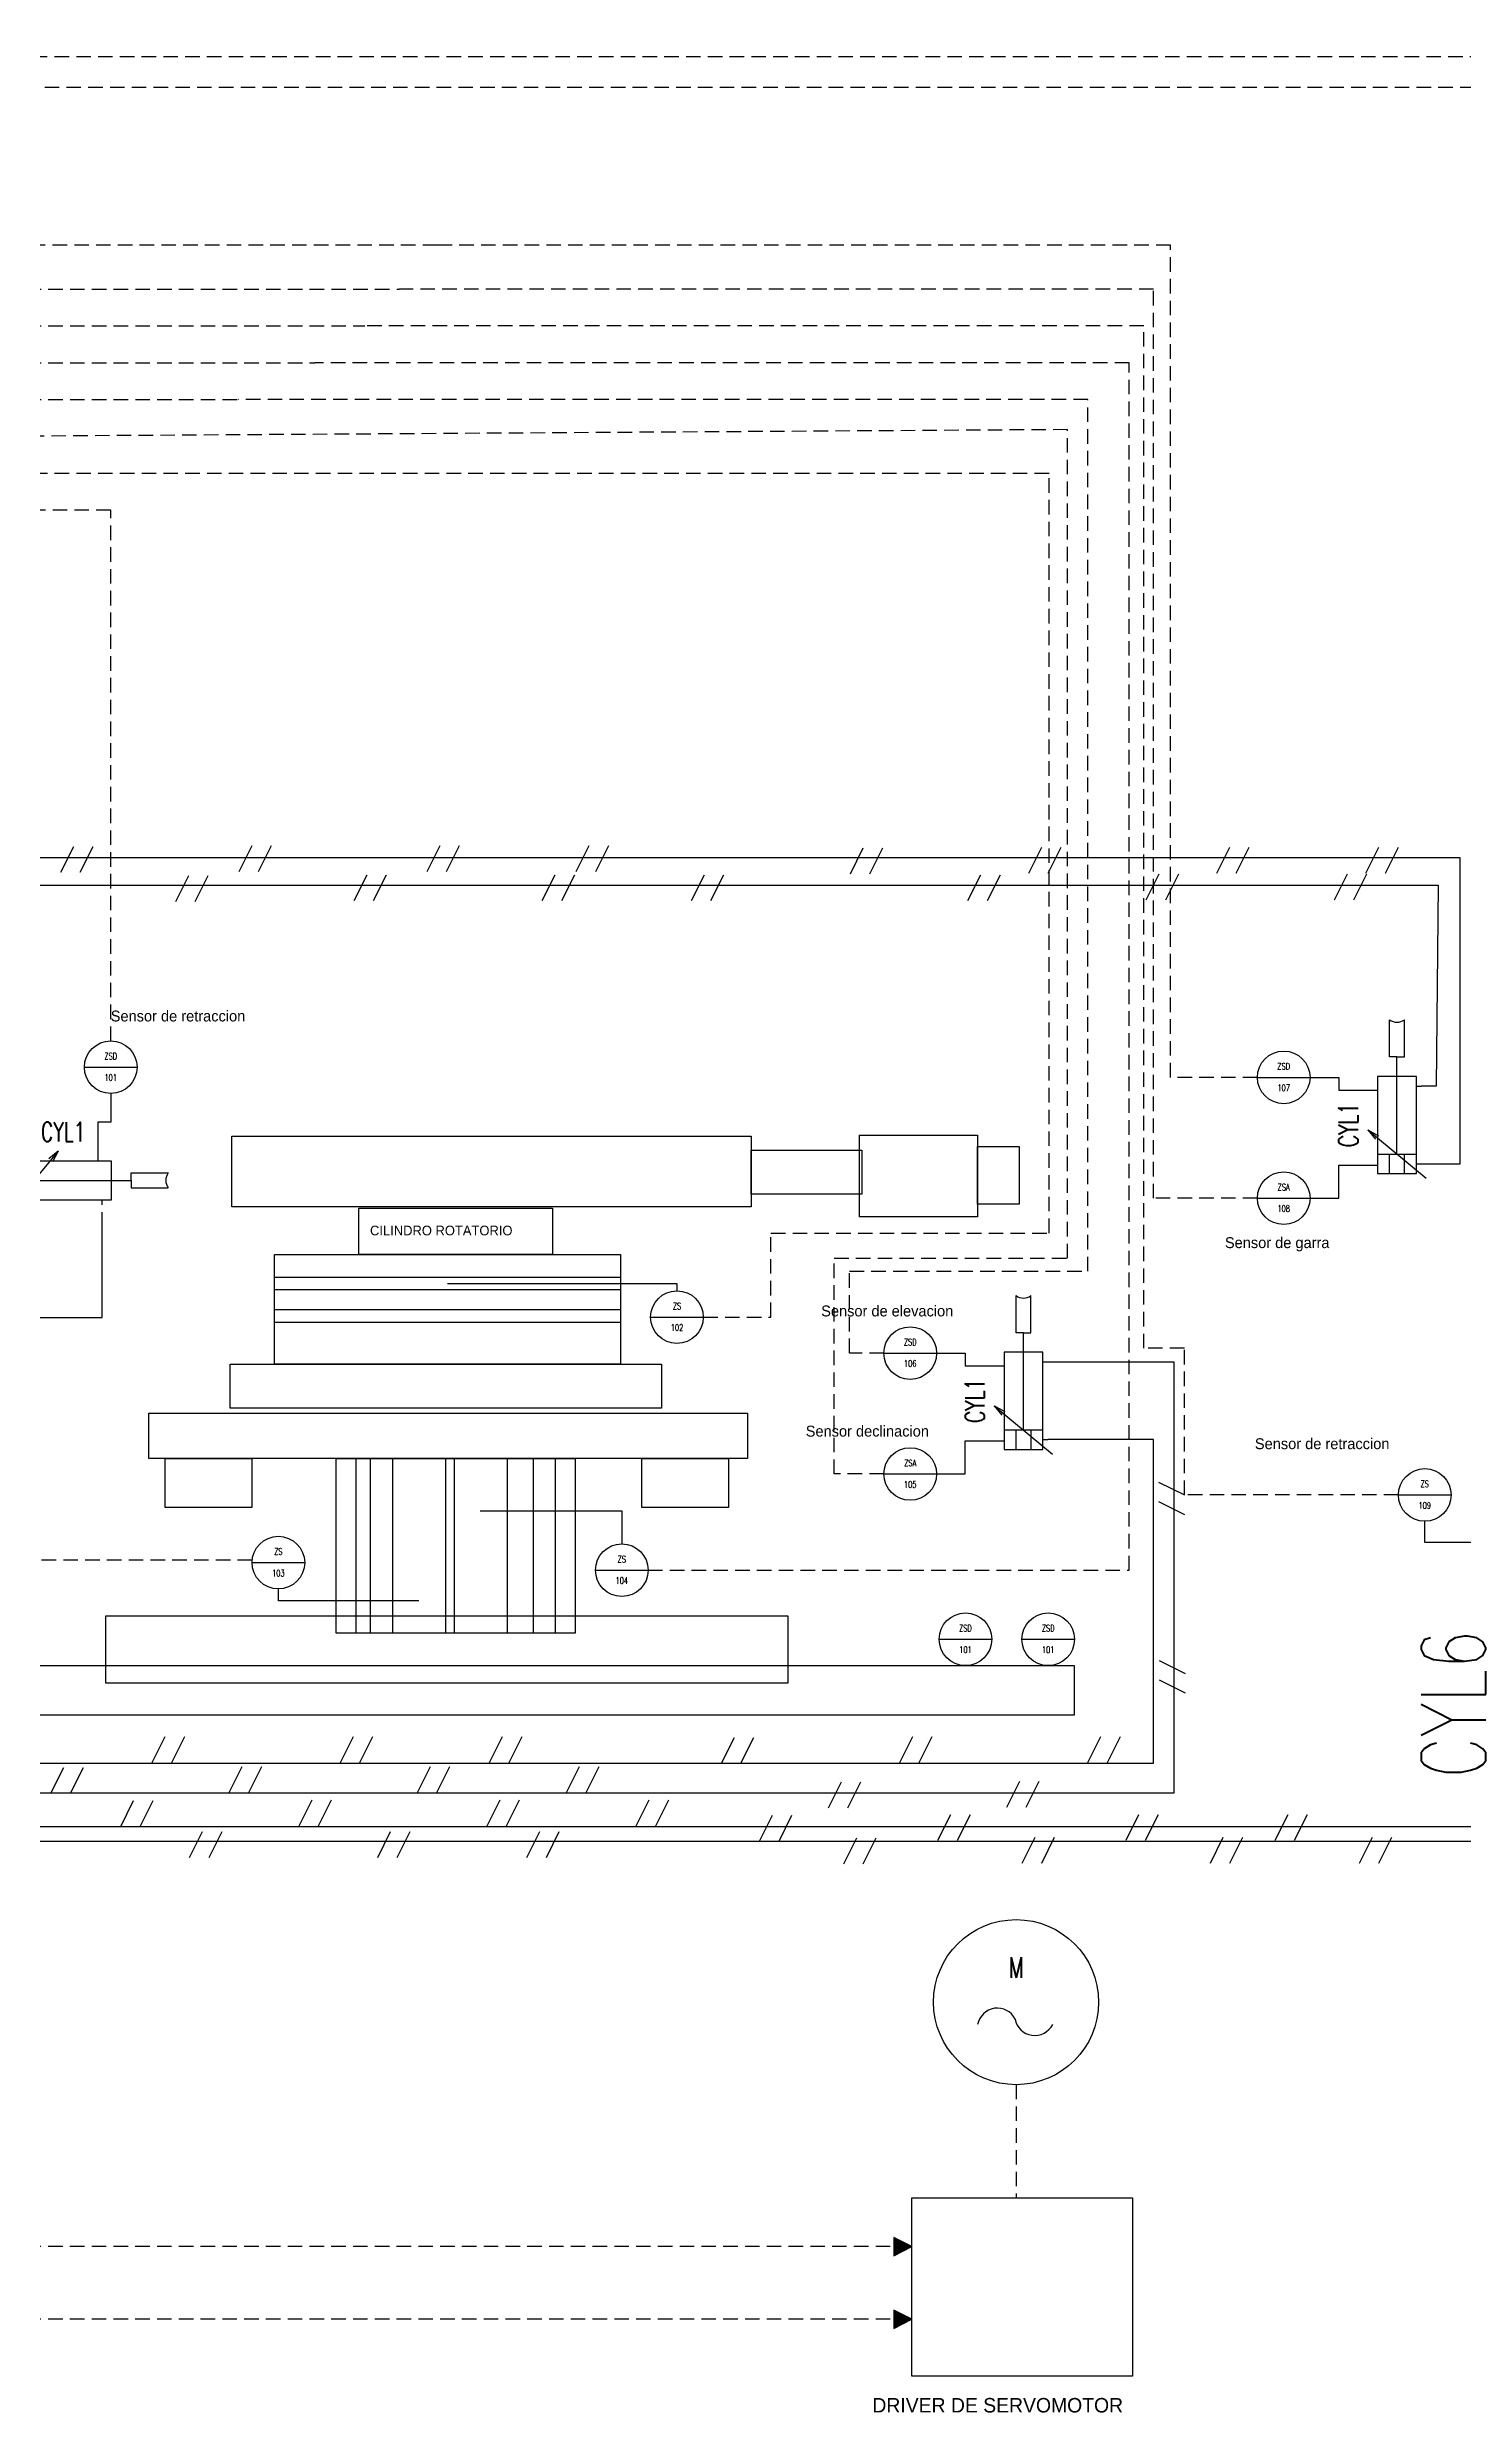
# Model space of a CAD drawing. Header units: inches. Extents: x 190 to 1584, y -339 to -30.
# Drawn here: x 641.8 to 690.6, y -130.5 to -49 of the extents above; entities that cross this region are included whole.
import ezdxf
from ezdxf.enums import TextEntityAlignment as Align

# ---------------------------------------------------------------- set-up
doc = ezdxf.new("R2010")
doc.units = ezdxf.units.IN
doc.header["$MEASUREMENT"] = 0
doc.linetypes.add('DASHED', pattern=[0.75, 0.5, -0.25])
for name, color, linetype in [('025', 1, 'Continuous'), ('GRN_0.5mm^2', 3, 'DASHED'), ('SYMS', 7, 'Continuous'), ('TAGS', 51, 'Continuous')]:
    doc.layers.add(name, color=color, linetype=linetype)
doc.styles.add('WD', font='romans.shx')

# ---------------------------------------------------------------- blocks, each defined once
blk = doc.blocks.new('VAT1_ROTARY_ACTUATOR')
for p, q in [((-0.0313, -0.0625), (-0.0313, 0.1875)), ((-0.0938, 0.125), (-0.0313, 0.1562)), ((-0.0313, 0.0938), (-0.0938, 0.125)), ((-0.0313, 0.125), (0, 0.125)), ((-0.0313, -0.0313), (-0.0938, 0)), ((-0.0938, 0), (-0.0313, 0.0312)), ((-0.0313, 0), (0, 0))]:
    blk.add_line(p, q)
blk.add_arc((0.004, 0.0625), 0.1299, 105.7477, 254.2523)
at = {"style": 'WD', "width": 0.7}
for tag, p in [('INST', (-0.1875, 0.5)), ('LOC', (-0.1875, 0.3438)), ('TAG1', (-0.1875, 0.1875)), ('DESC1', (-0.1875, -0.1875)), ('DESC2', (-0.1875, -0.3438)), ('DESC3', (-0.1875, -0.5)), ('WDTAGALT', (-0.1875, -0.6562))]:
    blk.add_attdef(tag, text='', height=0.125, dxfattribs=at).set_placement(p, align=Align.RIGHT)
at = {"style": 'WD'}
for tag, p, height, flags in [('WDBLKNAM', (-0.0635, 0.375), 0.01, 9), ('FAMILY', (-0.0625, 0.3438), 0.005, 9), ('X1TERM02', (0, 0.125), 0.005, 1), ('WDTYPE', (0.0625, 0.0625), 0.01, 1), ('X1TERM01', (0, 0), 0.005, 1)]:
    blk.add_attdef(tag, p, '', height=height, dxfattribs=dict(at, flags=flags))
at = {"linetype": 'Continuous', "style": 'WD', "flags": 9}
for tag, p in [('CAT', (-0.0625, 0.3125)), ('MFG', (-0.0625, 0.2812)), ('ASSYCODE', (-0.0625, 0.25))]:
    blk.add_attdef(tag, p, '', height=0.005, dxfattribs=at)
at = {"style": 'WD', "width": 0.7}
for tag, p, height in [('TERM02', (0.0312, 0.1562), 0.0625), ('TERM01', (0.0312, -0.0938), 0.0625), ('RATING1', (-0.0313, -0.2812), 0.125)]:
    blk.add_attdef(tag, p, '', height=height, dxfattribs=at)
at = {"style": 'WD'}
blk.add_attdef('XREF', text='', height=0.0625, dxfattribs=at).set_placement((-0.2188, 0.0312), align=Align.RIGHT)
blk = doc.blocks.new('HIN1_INFRONT_MAIN')
at = {"ltscale": 0.127}
blk.add_line((-0.5, 0), (0.5, 0), dxfattribs=at)
at = {"ltscale": 3.2258}
blk.add_circle((0, 0), 0.5, dxfattribs=at)
at = {"style": 'WD', "width": 0.7}
for tag, height, p in [('INST', 0.125, (-0.481, 0.455)), ('TERM01', 0.0625, (-0.524, 0.018)), ('LOC', 0.125, (-0.481, 0.293))]:
    blk.add_attdef(tag, text='', height=height, dxfattribs=at).set_placement(p, align=Align.RIGHT)
for tag, p, height in [('X2TERM04', (0, 0.5), 0.005), ('TERM04', (0.021, 0.531), 0.0625), ('X4TERM01', (-0.5, 0), 0.005), ('X1TERM03', (0.5, 0), 0.005), ('TERM03', (0.522, 0.018), 0.0625), ('RATING1', (0.513, -0.162), 0.125), ('DESC1', (0.513, -0.321), 0.125), ('DESC2', (0.513, -0.51), 0.125), ('X8TERM02', (0, -0.5), 0.005), ('TERM02', (0.023, -0.581), 0.0625), ('WDTAGALT', (0.513, -0.866), 0.125), ('DESC3', (0.513, -0.691), 0.125)]:
    blk.add_attdef(tag, p, '', height=height, dxfattribs=at)
for tag, p in [('TAG1_PART1', (0, 0.147)), ('TAG1_PART2', (0, -0.26))]:
    blk.add_attdef(tag, text='', height=0.125, dxfattribs=at).set_placement(p, align=Align.CENTER)
blk.add_attdef('XREF', text='', height=0.0625, rotation=0.0625, dxfattribs=at).set_placement((0.546, 0.412), align=Align.TOP_CENTER)
at = {"style": 'WD', "width": 0.7, "flags": 1}
for tag, p in [('WDTYPE', (-0.535, -0.17)), ('CAT', (-0.546, -0.253)), ('MFG', (-0.544, -0.28)), ('FAMILY', (-0.537, -0.223)), ('ASSYCODE', (-0.525, -0.306))]:
    blk.add_attdef(tag, text='', height=0.01, dxfattribs=at).set_placement(p, align=Align.CENTER)
blk = doc.blocks.new('VCY1_SGL_VAR_CUSH')
for p, q in [((0.218, 0.344), (0.158, 0.295)), ((0.218, 0.344), (0.181, 0.275)), ((0.562, 0.281), (-0.063, 0.281)), ((-0.063, 0.281), (-0.063, 0.031)), ((-0.063, 0.203), (0.062, 0.203)), ((0.062, 0.281), (0.062, 0.031)), ((0.062, 0.156), (0.688, 0.156)), ((0.562, 0.031), (0.562, 0.281)), ((0.062, 0.109), (-0.063, 0.109)), ((-0.063, 0.031), (0.562, 0.031)), ((0, 0.031), (0, 0)), ((0.5, 0.031), (0.5, 0))]:
    blk.add_line(p, q)
blk.add_lwpolyline([(0.218, 0.344), (-0.093, -0.031), (-0.093, -0.031)])
at = {"style": 'WD', "width": 0.7}
for tag, p in [('INST', (0.25, 0.719)), ('LOC', (0.25, 0.562)), ('TAG1', (0.25, 0.406))]:
    blk.add_attdef(tag, text='', height=0.125, dxfattribs=at).set_placement(p, align=Align.CENTER)
for tag, p in [('DESC1', (-0.156, 0.156)), ('DESC2', (-0.156, 0)), ('DESC3', (-0.156, -0.156)), ('WDTAGALT', (-0.156, -0.312))]:
    blk.add_attdef(tag, text='', height=0.125, dxfattribs=at).set_placement(p, align=Align.RIGHT)
at = {"style": 'WD'}
for tag, p, height, flags in [('WDBLKNAM', (0.374, 0.281), 0.01, 9), ('FAMILY', (0.383, 0.251), 0.01, 9), ('X8TERM01', (0, 0), 0.005, 1), ('WDTYPE', (0.062, 0.062), 0.01, 1), ('X8TERM02', (0.5, 0), 0.005, 1)]:
    blk.add_attdef(tag, p, '', height=height, dxfattribs=dict(at, flags=flags))
at = {"linetype": 'Continuous', "style": 'WD', "flags": 9}
for tag, p in [('ASSYCODE', (0.408, 0.17)), ('MFG', (0.406, 0.188)), ('CAT', (0.408, 0.207))]:
    blk.add_attdef(tag, text='', height=0.01, dxfattribs=at).set_placement(p, align=Align.CENTER)
at = {"style": 'WD'}
blk.add_attdef('XREF', (0.656, 0.219), '', height=0.0625, dxfattribs=at)
at = {"style": 'WD', "width": 0.7}
for tag, p, height in [('RATING1', (0.688, 0), 0.125), ('TERM01', (0.031, -0.094), 0.0625), ('TERM02', (0.531, -0.094), 0.0625)]:
    blk.add_attdef(tag, p, '', height=height, dxfattribs=at)
blk = doc.blocks.new('HIN1_FIELD_MOUNT')
at = {"ltscale": 3.2258}
blk.add_circle((0, 0), 0.5, dxfattribs=at)
at = {"style": 'WD', "width": 0.7}
for tag, height, p in [('INST', 0.125, (-0.454, 0.471)), ('LOC', 0.125, (-0.454, 0.309)), ('TERM01', 0.0625, (-0.524, 0.018))]:
    blk.add_attdef(tag, text='', height=height, dxfattribs=at).set_placement(p, align=Align.RIGHT)
for tag, p, height in [('TERM04', (0.021, 0.531), 0.0625), ('X2TERM04', (0, 0.5), 0.005), ('X4TERM01', (-0.5, 0), 0.005), ('X1TERM03', (0.5, 0), 0.005), ('TERM03', (0.522, 0.018), 0.0625), ('RATING1', (0.513, -0.159), 0.125), ('DESC1', (0.513, -0.318), 0.125), ('DESC2', (0.513, -0.508), 0.125), ('X8TERM02', (0, -0.5), 0.005), ('TERM02', (0.023, -0.581), 0.0625), ('DESC3', (0.513, -0.688), 0.125), ('WDTAGALT', (0.513, -0.863), 0.125)]:
    blk.add_attdef(tag, p, '', height=height, dxfattribs=at)
blk.add_attdef('XREF', text='', height=0.0625, rotation=0.0625, dxfattribs=at).set_placement((0.546, 0.412), align=Align.TOP_CENTER)
for tag, p in [('TAG1_PART1', (0, 0.147)), ('TAG1_PART2', (0, -0.26))]:
    blk.add_attdef(tag, text='', height=0.125, dxfattribs=at).set_placement(p, align=Align.CENTER)
at = {"style": 'WD', "width": 0.7, "flags": 1}
for tag, p in [('WDTYPE', (-0.535, -0.17)), ('CAT', (-0.546, -0.253)), ('MFG', (-0.544, -0.28)), ('FAMILY', (-0.537, -0.223)), ('ASSYCODE', (-0.525, -0.306))]:
    blk.add_attdef(tag, text='', height=0.01, dxfattribs=at).set_placement(p, align=Align.CENTER)
blk = doc.blocks.new('HFA1_FLOW_ARROW_DWN_P')
blk.add_hatch(color=256).paths.add_polyline_path([(0.0625, 0.125), (-0.0625, 0.125), (0, 0)])
blk.add_lwpolyline([(-0.0625, 0.125), (0, 0), (0.0625, 0.125)], close=True)
at = {"style": 'WD', "flags": 1}
for tag, p in [('X2TERM01', (0, 0.125)), ('X8TERM01', (0, 0))]:
    blk.add_attdef(tag, p, '', height=0.0075, dxfattribs=at)

msp = doc.modelspace()

# ---------------------------------------------------------------- linework, layer by layer
for p, q in [((688.065, -83.776), (688.065, -82.496)), ((688.577, -83.776), (688.577, -82.496)), ((688.321, -83.776), (688.065, -83.776)), ((688.321, -83.776), (688.577, -83.776)), ((685.328, -84.478), (686.319, -84.478)), ((686.319, -84.478), (686.319, -84.919)), ((644.022, -85.034), (644.022, -86.025)), ((686.319, -84.919), (687.652, -84.919)), ((644.022, -86.025), (643.58, -86.025)), ((643.58, -86.025), (643.58, -87.358)), ((644.723, -88.027), (644.723, -87.771)), ((644.723, -87.771), (646.003, -87.771)), ((686.319, -87.79), (686.319, -87.5)), ((686.319, -87.5), (687.652, -87.5)), ((686.319, -88.64), (686.319, -87.79)), ((644.723, -88.027), (644.723, -88.283)), ((644.723, -88.283), (646.003, -88.283)), ((685.328, -88.64), (686.319, -88.64)), ((675.202, -93.275), (675.202, -91.995)), ((675.714, -93.275), (675.714, -91.995)), ((675.458, -93.275), (675.202, -93.275)), ((675.458, -93.275), (675.714, -93.275)), ((672.465, -93.977), (673.456, -93.977)), ((673.456, -93.977), (673.456, -94.418)), ((673.456, -94.418), (674.789, -94.418)), ((673.456, -97.289), (673.456, -96.999)), ((673.456, -96.999), (674.789, -96.999)), ((673.456, -98.139), (673.456, -97.289)), ((672.465, -98.139), (673.456, -98.139))]:
    msp.add_line(p, q)
at = {"color": 1}
for points in [[(689.157, -87.456), (690.495, -87.456), (690.495, -78.643), (690.495, -76.92), (618.706, -76.92)], [(618.706, -77.86), (689.741, -77.86), (689.673, -84.779), (689.157, -84.779)]]:
    msp.add_lwpolyline(points, dxfattribs=at)
for points in [[(688.065, -82.496, 0.330259), (688.577, -82.496)], [(646.003, -87.771, 0.330259), (646.003, -88.283)], [(675.202, -91.995, 0.330259), (675.714, -91.995)]]:
    msp.add_lwpolyline(points, format="xyb")
for points in [[(648.19, -86.509), (666.082, -86.509), (666.082, -88.935), (648.19, -88.935)], [(666.082, -86.986), (669.895, -86.986), (669.895, -88.502), (666.082, -88.502)], [(669.808, -86.466), (673.88, -86.466), (673.88, -89.282), (669.808, -89.282)], [(673.88, -86.856), (675.31, -86.856), (675.31, -88.849), (673.88, -88.849)], [(652.565, -88.979), (659.237, -88.979), (659.237, -90.582), (652.565, -90.582)], [(649.663, -90.582), (661.577, -90.582), (661.577, -94.359), (649.663, -94.359)], [(649.663, -91.361), (661.577, -91.361), (661.577, -91.795), (649.663, -91.795)], [(649.663, -92.47), (661.577, -92.47), (661.577, -92.921), (649.663, -92.921)], [(648.136, -94.359), (662.996, -94.359), (662.996, -95.875), (648.136, -95.875)], [(645.331, -96.04), (665.952, -96.04), (665.952, -97.6), (645.331, -97.6)], [(645.894, -97.6), (648.883, -97.6), (648.883, -99.289), (645.894, -99.289)], [(651.786, -97.6), (660.017, -97.6), (660.017, -103.622), (651.786, -103.622)], [(652.479, -97.6), (652.955, -97.6), (652.955, -103.622), (652.479, -103.622)], [(653.735, -97.6), (655.555, -97.6), (655.555, -103.622), (653.735, -103.622)], [(655.858, -97.6), (657.678, -97.6), (657.678, -103.622), (655.858, -103.622)], [(658.587, -97.6), (659.324, -97.6), (659.324, -103.622), (658.587, -103.622)], [(662.313, -97.6), (665.302, -97.6), (665.302, -99.289), (662.313, -99.289)], [(643.853, -103.021), (667.338, -103.021), (667.338, -105.339), (643.853, -105.339)], [(615.993, -104.739), (677.203, -104.739), (677.203, -106.442), (615.993, -106.442)], [(671.618, -123.071), (679.214, -123.071), (679.214, -129.214), (671.618, -129.214)]]:
    msp.add_lwpolyline(points, close=True)
for points in [[(655.62, -91.578), (663.524, -91.578), (663.524, -91.83)], [(656.751, -99.405), (661.624, -99.405), (661.624, -100.545)], [(692.534, -100.494), (689.28, -100.494), (689.28, -99.768)], [(654.629, -102.505), (649.795, -102.505), (649.795, -102.099)]]:
    msp.add_lwpolyline(points)
for centre, start, end in [((674.558, -117.223), 26.7606, 169.8907), ((675.85, -116.792), 190.1093, 333.2394)]:
    msp.add_arc(centre, 0.688, start, end)
at = {"layer": '025'}
for p, q in [((642.298, -77.415), (642.745, -76.521)), ((642.968, -77.415), (643.415, -76.521)), ((648.441, -77.387), (648.888, -76.493)), ((649.111, -77.387), (649.558, -76.493)), ((654.92, -77.387), (655.366, -76.493)), ((655.59, -77.387), (656.037, -76.493)), ((660.058, -77.387), (660.505, -76.493)), ((660.728, -77.387), (661.175, -76.493)), ((669.496, -77.471), (669.943, -76.577)), ((670.166, -77.471), (670.613, -76.577)), ((675.64, -77.443), (676.086, -76.549)), ((676.31, -77.443), (676.756, -76.549)), ((682.118, -77.443), (682.565, -76.549)), ((682.788, -77.443), (683.235, -76.549)), ((687.256, -77.443), (687.703, -76.549)), ((687.926, -77.443), (688.373, -76.549)), ((646.263, -78.42), (646.71, -77.526)), ((646.933, -78.42), (647.38, -77.526)), ((652.406, -78.392), (652.853, -77.498)), ((653.077, -78.392), (653.523, -77.498)), ((658.885, -78.392), (659.332, -77.498)), ((659.555, -78.392), (660.002, -77.498)), ((664.023, -78.392), (664.47, -77.498)), ((664.693, -78.392), (665.14, -77.498)), ((673.545, -78.392), (673.992, -77.498)), ((674.215, -78.392), (674.662, -77.498)), ((679.689, -78.364), (680.135, -77.471)), ((680.359, -78.364), (680.806, -77.471)), ((686.167, -78.364), (686.614, -77.471)), ((686.837, -78.364), (687.284, -77.471)), ((680.107, -98.415), (681.001, -98.862)), ((680.107, -99.085), (681.001, -99.532)), ((680.135, -104.558), (681.029, -105.005)), ((680.135, -105.228), (681.029, -105.675)), ((645.453, -108.076), (645.9, -107.182)), ((646.123, -108.076), (646.57, -107.182)), ((651.932, -108.076), (652.379, -107.182)), ((652.602, -108.076), (653.049, -107.182)), ((657.07, -108.076), (657.517, -107.182)), ((657.74, -108.076), (658.187, -107.182)), ((665.056, -108.104), (665.503, -107.21)), ((665.726, -108.104), (666.173, -107.21)), ((671.2, -108.076), (671.646, -107.182)), ((671.87, -108.076), (672.317, -107.182)), ((677.678, -108.076), (678.125, -107.182)), ((678.348, -108.076), (678.795, -107.182)), ((641.963, -109.137), (642.41, -108.243)), ((642.633, -109.137), (643.08, -108.243)), ((648.106, -109.109), (648.553, -108.215)), ((648.776, -109.109), (649.223, -108.215)), ((654.585, -109.109), (655.031, -108.215)), ((655.255, -109.109), (655.702, -108.215)), ((659.723, -109.109), (660.169, -108.215)), ((660.393, -109.109), (660.84, -108.215)), ((668.742, -109.639), (669.189, -108.746)), ((669.412, -109.639), (669.859, -108.746)), ((674.886, -109.612), (675.332, -108.718)), ((675.556, -109.612), (676.003, -108.718)), ((644.364, -110.282), (644.811, -109.388)), ((645.034, -110.282), (645.481, -109.388)), ((650.508, -110.254), (650.954, -109.36)), ((651.178, -110.254), (651.625, -109.36)), ((656.986, -110.254), (657.433, -109.36)), ((657.656, -110.254), (658.103, -109.36)), ((662.124, -110.254), (662.571, -109.36)), ((662.794, -110.254), (663.241, -109.36)), ((666.369, -110.784), (666.815, -109.891)), ((667.039, -110.784), (667.486, -109.891)), ((672.512, -110.756), (672.959, -109.863)), ((673.182, -110.756), (673.629, -109.863)), ((678.99, -110.756), (679.437, -109.863)), ((679.661, -110.756), (680.107, -109.863)), ((684.129, -110.756), (684.575, -109.863)), ((684.799, -110.756), (685.245, -109.863)), ((646.738, -111.343), (647.185, -110.449)), ((647.408, -111.343), (647.855, -110.449)), ((653.216, -111.343), (653.663, -110.449)), ((653.886, -111.343), (654.333, -110.449)), ((658.354, -111.343), (658.801, -110.449)), ((659.025, -111.343), (659.471, -110.449)), ((669.273, -111.566), (669.72, -110.673)), ((669.943, -111.566), (670.39, -110.673)), ((675.416, -111.538), (675.863, -110.645)), ((676.086, -111.538), (676.533, -110.645)), ((681.895, -111.538), (682.341, -110.645)), ((682.565, -111.538), (683.012, -110.645)), ((687.033, -111.538), (687.479, -110.645)), ((687.703, -111.538), (688.15, -110.645))]:
    msp.add_line(p, q, dxfattribs=at)
for points in [[(608.328, -76.887), (609.682, -76.887), (609.682, -108.104), (679.94, -108.104), (679.94, -96.955), (676.294, -96.955)], [(676.294, -94.278), (680.638, -94.278), (680.638, -109.137), (609.04, -109.137), (609.04, -77.786), (608.328, -77.786)], [(614.899, -78.114), (616.229, -78.114), (616.229, -92.745), (643.732, -92.745), (643.732, -89.118)], [(612.67, -109.304), (612.67, -110.784), (694.739, -110.784), (694.739, -103.596)], [(612.949, -109.276), (612.949, -110.282), (692.505, -110.282), (692.505, -103.596)]]:
    msp.add_lwpolyline(points, dxfattribs=at)
at = {"layer": 'GRN_0.5mm^2'}
for p, q in [((655.268, -55.811), (617.333, -55.811)), ((617.872, -57.329), (653.954, -57.329)), ((617.872, -58.598), (652.776, -58.598)), ((617.872, -59.867), (651.056, -59.867)), ((617.872, -61.136), (648.424, -61.136))]:
    msp.add_line(p, q, dxfattribs=at)
for points in [[(671.618, -127.25), (594.25, -127.25), (594.25, -49), (611.049, -49.262)], [(698.89, -103.543), (702.587, -103.543), (702.587, -49.323), (613.563, -49.323), (613.563, -51.599)], [(699.396, -100.271), (701.497, -100.271), (701.497, -50.384), (614.82, -50.384), (614.82, -53.091)], [(671.618, -124.75), (595.375, -124.75), (595.375, -51.5), (609.792, -51.5), (609.792, -56.87)], [(648.892, -101.109), (600.188, -101.109), (600.188, -55.131)], [(683.515, -84.478), (680.526, -84.478), (680.526, -55.811), (655.268, -55.811)], [(683.515, -88.64), (679.94, -88.64), (679.94, -57.329), (653.954, -57.329)], [(688.373, -98.862), (681.001, -98.862), (681.001, -93.806), (679.605, -93.806), (679.605, -58.598), (652.776, -58.598)], [(662.53, -101.452), (679.102, -101.452), (679.102, -59.867), (651.056, -59.867)], [(670.652, -93.977), (669.468, -93.977), (669.468, -91.154), (677.678, -91.154), (677.678, -61.136), (648.424, -61.136)], [(670.652, -98.139), (668.938, -98.139), (668.938, -90.707), (676.98, -90.707), (676.98, -62.168), (639.4, -62.405)], [(664.43, -92.737), (666.76, -92.737), (666.76, -89.841), (676.338, -89.841), (676.338, -63.676), (637.216, -63.676), (637.216, -63.674), (636.739, -63.674)], [(644.022, -83.221), (644.022, -64.943), (632.576, -64.943)], [(675.205, -119.173), (675.205, -123.071)]]:
    msp.add_lwpolyline(points, dxfattribs=at)

# ---------------------------------------------------------------- block references
at = {"layer": 'GRN_0.5mm^2', "xscale": 5.037713070603863, "yscale": 5.037713070603863, "zscale": 5.037713070603863, "rotation": 90}
for p in [(671.618, -124.75), (671.618, -127.25)]:
    msp.add_blockref('HFA1_FLOW_ARROW_DWN_P', p, dxfattribs=at)
at = {"layer": 'SYMS'}
ref = msp.add_blockref('HIN1_INFRONT_MAIN', (644.022, -84.128), dxfattribs=dict(at, xscale=1.813132659038681, yscale=1.813132659038681, zscale=1.813132659038681))
ref.add_attrib('TAG1_PART1', 'ZSD', dxfattribs={"layer": 'TAGS', "color": 6, "height": 0.2266, "style": 'WD', "width": 0.7}).set_placement((644.022, -83.861), align=Align.CENTER)
ref.add_attrib('TAG1_PART2', '101', dxfattribs={"layer": 'TAGS', "color": 6, "height": 0.2266, "style": 'WD', "width": 0.7}).set_placement((644.022, -84.6), align=Align.CENTER)
ref = msp.add_blockref('HIN1_INFRONT_MAIN', (684.422, -84.478), dxfattribs=dict(at, xscale=1.813132659038681, yscale=1.813132659038681, zscale=1.813132659038681))
ref.add_attrib('TAG1_PART1', 'ZSD', dxfattribs={"layer": 'TAGS', "color": 6, "height": 0.2266, "style": 'WD', "width": 0.7}).set_placement((684.422, -84.211), align=Align.CENTER)
ref.add_attrib('TAG1_PART2', '107', dxfattribs={"layer": 'TAGS', "color": 6, "height": 0.2266, "style": 'WD', "width": 0.7}).set_placement((684.422, -84.949), align=Align.CENTER)
ref = msp.add_blockref('VCY1_SGL_VAR_CUSH', (689.157, -87.456), dxfattribs=dict(at, xscale=5.352755179652691, yscale=5.352755179652691, zscale=5.352755179652691, rotation=90))
ref.add_attrib('TAG1', 'CYL1', dxfattribs={"layer": 'TAGS', "color": 6, "height": 0.6691, "rotation": 90, "style": 'WD', "width": 0.7}).set_placement((686.983, -86.118), align=Align.CENTER)
ref = msp.add_blockref('VCY1_SGL_VAR_CUSH', (641.043, -88.863), dxfattribs=dict(at, xscale=5.352755179652691, yscale=5.352755179652691, zscale=5.352755179652691))
ref.add_attrib('TAG1', 'CYL1', dxfattribs={"layer": 'TAGS', "color": 6, "height": 0.6691, "style": 'WD', "width": 0.7}).set_placement((642.382, -86.689), align=Align.CENTER)
ref = msp.add_blockref('HIN1_INFRONT_MAIN', (684.422, -88.64), dxfattribs=dict(at, xscale=1.813132659038681, yscale=1.813132659038681, zscale=1.813132659038681))
ref.add_attrib('TAG1_PART1', 'ZSA', dxfattribs={"layer": 'TAGS', "color": 6, "height": 0.2266, "style": 'WD', "width": 0.7}).set_placement((684.422, -88.374), align=Align.CENTER)
ref.add_attrib('TAG1_PART2', '108', dxfattribs={"layer": 'TAGS', "color": 6, "height": 0.2266, "style": 'WD', "width": 0.7}).set_placement((684.422, -89.112), align=Align.CENTER)
ref = msp.add_blockref('HIN1_INFRONT_MAIN', (663.524, -92.737), dxfattribs=dict(at, xscale=1.813132659038681, yscale=1.813132659038681, zscale=1.813132659038681))
ref.add_attrib('TAG1_PART1', 'ZS', dxfattribs={"layer": 'TAGS', "color": 6, "height": 0.2266, "style": 'WD', "width": 0.7}).set_placement((663.524, -92.47), align=Align.CENTER)
ref.add_attrib('TAG1_PART2', '102', dxfattribs={"layer": 'TAGS', "color": 6, "height": 0.2266, "style": 'WD', "width": 0.7}).set_placement((663.524, -93.208), align=Align.CENTER)
ref = msp.add_blockref('HIN1_INFRONT_MAIN', (671.558, -93.977), dxfattribs=dict(at, xscale=1.813132659038681, yscale=1.813132659038681, zscale=1.813132659038681))
ref.add_attrib('TAG1_PART1', 'ZSD', dxfattribs={"layer": 'TAGS', "color": 6, "height": 0.2266, "style": 'WD', "width": 0.7}).set_placement((671.558, -93.71), align=Align.CENTER)
ref.add_attrib('TAG1_PART2', '106', dxfattribs={"layer": 'TAGS', "color": 6, "height": 0.2266, "style": 'WD', "width": 0.7}).set_placement((671.558, -94.448), align=Align.CENTER)
ref = msp.add_blockref('VCY1_SGL_VAR_CUSH', (676.294, -96.955), dxfattribs=dict(at, xscale=5.352755179652691, yscale=5.352755179652691, zscale=5.352755179652691, rotation=90))
ref.add_attrib('TAG1', 'CYL1', dxfattribs={"layer": 'TAGS', "color": 6, "height": 0.6691, "rotation": 90, "style": 'WD', "width": 0.7}).set_placement((674.12, -95.617), align=Align.CENTER)
ref = msp.add_blockref('HIN1_INFRONT_MAIN', (671.558, -98.139), dxfattribs=dict(at, xscale=1.813132659038681, yscale=1.813132659038681, zscale=1.813132659038681))
ref.add_attrib('TAG1_PART1', 'ZSA', dxfattribs={"layer": 'TAGS', "color": 6, "height": 0.2266, "style": 'WD', "width": 0.7}).set_placement((671.558, -97.873), align=Align.CENTER)
ref.add_attrib('TAG1_PART2', '105', dxfattribs={"layer": 'TAGS', "color": 6, "height": 0.2266, "style": 'WD', "width": 0.7}).set_placement((671.558, -98.611), align=Align.CENTER)
ref = msp.add_blockref('HIN1_INFRONT_MAIN', (689.28, -98.862), dxfattribs=dict(at, xscale=1.813132659038681, yscale=1.813132659038681, zscale=1.813132659038681))
ref.add_attrib('TAG1_PART1', 'ZS', dxfattribs={"layer": 'TAGS', "color": 6, "height": 0.2266, "style": 'WD', "width": 0.7}).set_placement((689.28, -98.595), align=Align.CENTER)
ref.add_attrib('TAG1_PART2', '109', dxfattribs={"layer": 'TAGS', "color": 6, "height": 0.2266, "style": 'WD', "width": 0.7}).set_placement((689.28, -99.333), align=Align.CENTER)
ref = msp.add_blockref('HIN1_INFRONT_MAIN', (649.795, -101.192), dxfattribs=dict(at, xscale=1.813132659038681, yscale=1.813132659038681, zscale=1.813132659038681))
ref.add_attrib('TAG1_PART1', 'ZS', dxfattribs={"layer": 'TAGS', "color": 6, "height": 0.2266, "style": 'WD', "width": 0.7}).set_placement((649.795, -100.925), align=Align.CENTER)
ref.add_attrib('TAG1_PART2', '103', dxfattribs={"layer": 'TAGS', "color": 6, "height": 0.2266, "style": 'WD', "width": 0.7}).set_placement((649.795, -101.664), align=Align.CENTER)
ref = msp.add_blockref('HIN1_INFRONT_MAIN', (661.624, -101.452), dxfattribs=dict(at, xscale=1.813132659038681, yscale=1.813132659038681, zscale=1.813132659038681))
ref.add_attrib('TAG1_PART1', 'ZS', dxfattribs={"layer": 'TAGS', "color": 6, "height": 0.2266, "style": 'WD', "width": 0.7}).set_placement((661.624, -101.185), align=Align.CENTER)
ref.add_attrib('TAG1_PART2', '104', dxfattribs={"layer": 'TAGS', "color": 6, "height": 0.2266, "style": 'WD', "width": 0.7}).set_placement((661.624, -101.924), align=Align.CENTER)
ref = msp.add_blockref('VAT1_ROTARY_ACTUATOR', (694.739, -103.596), dxfattribs=dict(at, xscale=-17.86881797645439, yscale=17.86881797645439, zscale=17.86881797645439, rotation=90))
ref.add_attrib('TAG1', 'CYL6', dxfattribs={"layer": 'TAGS', "color": 6, "height": 2.2336, "rotation": 90, "style": 'WD', "width": 0.7}).set_placement((691.388, -103.519), align=Align.RIGHT)
ref = msp.add_blockref('HIN1_INFRONT_MAIN', (673.461, -103.831), dxfattribs=dict(at, xscale=1.813132659038681, yscale=1.813132659038681, zscale=1.813132659038681))
ref.add_attrib('TAG1_PART1', 'ZSD', dxfattribs={"layer": 'TAGS', "color": 6, "height": 0.2266, "style": 'WD', "width": 0.7}).set_placement((673.461, -103.565), align=Align.CENTER)
ref.add_attrib('TAG1_PART2', '101', dxfattribs={"layer": 'TAGS', "color": 6, "height": 0.2266, "style": 'WD', "width": 0.7}).set_placement((673.461, -104.303), align=Align.CENTER)
ref = msp.add_blockref('HIN1_INFRONT_MAIN', (676.31, -103.832), dxfattribs=dict(at, xscale=1.813132659038681, yscale=1.813132659038681, zscale=1.813132659038681))
ref.add_attrib('TAG1_PART1', 'ZSD', dxfattribs={"layer": 'TAGS', "color": 6, "height": 0.2266, "style": 'WD', "width": 0.7}).set_placement((676.31, -103.566), align=Align.CENTER)
ref.add_attrib('TAG1_PART2', '101', dxfattribs={"layer": 'TAGS', "color": 6, "height": 0.2266, "style": 'WD', "width": 0.7}).set_placement((676.31, -104.304), align=Align.CENTER)
ref = msp.add_blockref('HIN1_FIELD_MOUNT', (675.205, -116.33), dxfattribs=dict(at, xscale=5.686310433517208, yscale=5.686310433517208, zscale=5.686310433517208))
ref.add_attrib('TAG1_PART1', 'M', dxfattribs={"layer": 'TAGS', "height": 0.711, "style": 'WD', "width": 0.7}).set_placement((675.205, -115.494), align=Align.CENTER)

# ---------------------------------------------------------------- texts
at = {"attachment_point": 1}
for s, width, gutter_width, insert, char_height in [('Sensor de retraccion', 34.26699, 1.878, (644.022, -82.177), 0.37553), ('CILINDRO ROTATORIO', 25.6471, 1.668, (652.952, -89.586), 0.33362), ('Sensor de garra', 34.26699, 1.878, (682.397, -89.983), 0.37553), ('Sensor de elevacion', 34.26699, 1.878, (668.491, -92.336), 0.37553), ('Sensor declinacion', 34.26699, 1.878, (667.96, -96.475), 0.37553), ('Sensor de retraccion', 34.26699, 1.878, (683.43, -96.908), 0.37553), ('DRIVER DE SERVOMOTOR', 14.34005, 2.494, (670.255, -129.964), 0.49878)]:
    msp.add_mtext_dynamic_manual_height_columns(s, width=width, gutter_width=gutter_width, heights=[0], dxfattribs=dict(at, insert=insert, char_height=char_height))

doc.saveas('drawing.dxf')
